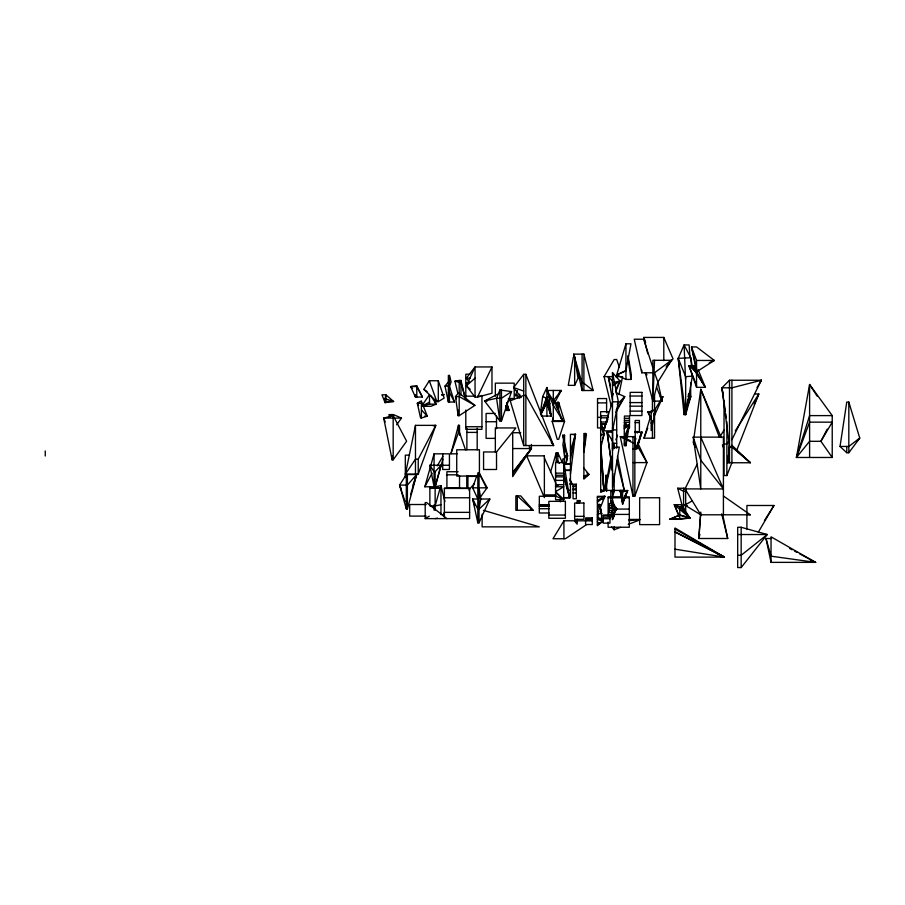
<?xml version="1.0" encoding="UTF-8"?>
<svg xmlns="http://www.w3.org/2000/svg" width="905" height="905" viewBox="0 0 905 905"><rect width="100%" height="100%" fill="white"/><g stroke="black" fill="none" stroke-linecap="round" stroke-linejoin="round"><path stroke-width="1.36" d="M684.271 410.406L684.09 414.626L685.662 414.626L690.685 396.865L690.685 382.962M685.538 379.489L684.09 344.941L689.124 344.941L689.949 356.966M652.788 367.419L643.602 339.217L634.224 339.217L641.792 372.792L654.541 372.769L657.901 382.034L662.109 401.119L652.856 401.119L654.541 360.292M700.685 513.271L698.818 538.498L727.711 538.498L722.801 515.035M625.943 370.88L616.69 374.93L625.943 370.484L630.989 343.798L625.943 343.798L616.69 374.93L625.943 379.433L630.989 379.433L631.373 374.93L628.07 355.982M700.775 512.117L698.818 538.498L699.904 534.47M729.498 445.328L727.812 462.76L750.415 462.76L731.919 445.328M729.498 446.731L727.812 462.76L729.498 447.002L721.93 387.815L729.498 380.247L761.354 380.247L731.919 439.694M583.895 448.054L585.58 433.506L583.895 433.506L583.895 479.107L588.94 474.435L583.895 468.077M570.444 474.209L575.49 434.31L570.444 434.31L570.444 497.614L564.55 497.614M579.313 503.237L579.675 500.578L577.164 500.522L577.164 503.293M540.398 413.268L542.683 396.537L546.892 387.532L548.996 396.537L551.1 416.062L541.394 416.062M687.823 399.241L685.662 414.626L678.207 358.323L684.09 344.941L690.798 357.758L692.133 365.756M688.219 396.447L688.615 393.652M693.603 439.932L693.207 442.669L695.73 447.409M693.988 437.194L700.775 389.263L721.251 437.59M840.032 446.448L846.763 402.092L848.822 402.092L859.75 438.099L848.822 452.738L846.763 452.738L840.032 446.448L848.822 446.448L859.75 438.099L856.764 440.814M625.943 445.724L629.314 424.943L624.269 424.943L624.269 445.724L625.943 445.724L625.943 436.448L624.269 436.448M579.223 503.338L579.675 500.578L577.164 502.218M579.223 503.293L579.675 500.578L579.053 503.293M472.67 487.795L477.829 499.017L472.67 499.017L477.829 509.164L479.039 509.164L480.781 499.017L479.039 487.863L472.67 487.795L476.969 475.329M692.133 373.494L692.359 376.107L685.662 414.626L685.662 376.684L678.207 358.323L690.798 357.758L691.465 365.62L705.38 387.34L696.556 387.34L688.988 365.869L695.289 365.869M563.713 441.595L562.865 435.192L564.55 435.192L562.865 444.604L564.55 455.849L567.537 455.849L566.044 463.779M832.227 457.478L820.914 441.301L809.602 441.301L796.423 457.478L809.602 384.501L832.227 415.61L832.227 457.478L796.423 457.478L809.602 415.61L832.227 415.61M617.448 456.199L624.269 490.397L604.925 490.397L605.92 484.922M606.418 482.195L611.169 456.199M566.044 463.722L567.537 455.849L562.865 435.192M618.941 394.569L622.583 376.616M618.375 401.809L612.493 401.809L603.239 430.871L612.493 430.871L618.375 401.809L612.493 372.736M570.444 458.948L575.49 434.31L572.967 434.751M405.372 474.141L415.474 425.361L435.78 425.361L418.234 474.141L405.372 474.141L415.474 459.163L418.234 459.163L435.78 425.361L433.088 425.735M612.561 449.095L612.561 443.314L616.69 443.314M385.044 398.709L385.903 394.818L381.967 394.818L385.044 402.612L393.596 401.492L385.903 394.818L385.903 402.612L385.044 398.709L393.596 401.492L387.487 401.492M574.223 439.694L575.49 434.31L570.444 450.792M604.925 490.397L611.622 461.799M600.716 422.352L604.076 434.31L600.716 447.998L604.076 490.702L600.716 492.377L600.637 411.685L608.284 411.685L608.284 417.839L600.637 417.839M457.206 453.835L450.894 453.835L458.462 425.282L459.525 425.282L459.525 435.215M556.168 406.435L557.254 402.34L558.668 402.34L564.55 421.459L558.668 439.355L557.254 439.355L552.208 421.459L553.283 417.363M652.856 401.119L657.901 382.034L671.363 360.292L652.856 360.292L652.856 401.119L645.288 372.769L646.973 374.828M407.386 508.904L416.639 474.548L406.322 474.548L399.591 485.091L406.322 508.904L407.386 508.904L407.386 474.548M434.072 453.835L424.83 486.777L435.135 486.777L441.029 465.26L429.875 465.26L434.072 486.777L434.072 453.835L449.434 453.835L449.434 469.491L442.703 469.491L442.703 453.835M629.314 424.943L625.943 437.194L624.269 437.194L629.314 424.943L624.269 428.744M429.875 486.777L429.875 505.918L435.135 505.918L440.181 487.942L435.135 486.777L442.907 459.106M550.5 472.252L556.281 452.749L557.819 452.749L562.401 462.738M410.599 494.639L416.639 474.548L407.386 485.091L399.591 485.091L405.067 501.551M612.493 448.914L614.167 443.314L614.167 448.597L612.832 447.771M635.197 431.606L639.405 431.606L639.405 420.463L635.197 420.463L635.197 448.869L636.882 448.869L641.928 432.149L635.197 432.149M654.541 394.761L654.541 438.178L644.021 438.178L650.424 416.854M651.634 412.861L652.426 410.191L654.541 410.191L662.946 396.741L660.152 396.741M640.039 435.939L641.928 432.149L636.882 447.862L635.197 447.862M611.644 516.099L614.393 515.081L612.493 519.674L612.493 488.994L614.167 491.472L612.493 496.653L610.807 496.653M651.181 423.257L652.019 420.746M653.704 415.723L655.378 410.689L651.181 410.689L651.181 430.588L655.378 410.689L653.58 414.524M501.449 420.972L511.54 391.582L499.911 389.976L496.551 398.257L499.911 420.972L501.449 420.972L501.449 389.976M601.553 441.64L600.716 444.095L604.076 490.702L600.716 490.702M602.402 439.197L604.076 434.31L600.716 423.235L601.757 426.063M612.493 396.028L613.33 393.607M412.94 485.171L416.639 474.548M540.93 413.461L546.892 396.605L551.1 416.062L546.892 402.827M450.894 453.835L458.462 432.545L458.462 425.282M615.853 439.898L617.538 435.192M624.495 436.629L620.264 436.629L632.968 496.11L634.835 496.11L646.973 462.602L637.731 442.805M636.882 447.432L639.405 440.509M622.583 504.289L627.629 490.533L620.23 490.533L622.583 504.289L622.583 490.533M644.021 438.178L647.754 428.042M636.882 448.869L636.882 445.724L641.928 432.149M687.393 405.745L690.685 396.865L690.017 393.189M796.423 457.478L809.602 422.16L832.227 422.16L820.914 441.301L827.204 429.14M546.394 399.648L540.998 413.54L545.308 403.381M724.023 400.938L724.023 475.532L726.873 475.532L732.021 462.376M736.659 450.543L758.831 393.98L754.657 393.98M603.239 430.871L607.866 419.366M597.357 514.956L598.861 511.235M599.879 508.757L604.925 496.347L597.357 496.347L597.357 525.715L603.239 520.929L597.357 517.185M615.853 391.356L620.061 381.107L612.493 372.555L612.493 430.871M517.479 390.44L515.273 395.496L519.685 396.729M623.138 500.782L627.629 490.533L622.583 491.947L620.23 490.533L622.583 502.897L627.629 490.533L622.583 500.375L620.23 490.533L621.169 492.976M612.493 519.334L614.393 515.081L612.493 518.158M654.541 415.361L662.946 396.741M474.65 505.42L472.67 499.017L477.829 522.83L479.039 522.83L489.809 499.017L480.781 499.017M754.182 404.23L758.831 393.98L735.233 430.927M574.641 385.36L578.012 378.267L574.641 357.249L573.318 357.249L568.272 385.36L574.641 385.36L574.641 357.249M475.046 397.114L475.046 366.944L466.358 385.824L475.046 397.114L477.501 397.114L491.981 366.944L475.046 366.944L466.358 378.154L469.514 382.227M723.412 496.008L750.324 514.798L700.775 514.798L685.006 488.915L697.133 464.276M613.194 503.576L616.69 508.644L612.493 516.959L611.644 516.959L611.644 510.522M615.649 389.659L620.061 381.107L612.493 382.634M546.269 404.026L540.636 414.852L546.892 401.413L551.1 416.062L549.833 410.768M424.83 486.777L432.092 473.202M553.283 390.451L553.283 420.938L562.865 420.938L553.283 405.191L561.326 390.451L546.892 390.451L553.283 400.734L561.326 390.451L559.313 392.408M612.493 516.099L616.69 508.644L614.597 507.796M615.886 412.307L624.733 396.639L616.169 392.838M758.356 532.095L773.967 505.488L746.908 505.488L746.908 529.052M437.273 465.883L442.964 456.244M611.237 406.017L604.076 376.616L614.167 359.523L616.69 359.523L619.416 367.407M757.044 387.521L761.354 380.247L731.919 387.815L721.93 387.815L725.312 411.028M759.917 382.623L761.354 380.247M592.3 520.839L563.928 520.782L553 538.747L565.387 538.747L586.451 524.685M720.369 436.097L724.023 430.124M612.493 518.192L614.393 515.081M764.442 520.601L773.967 505.488M423.845 389.399L429.309 380.745L438.292 380.745L444.174 398.053L438.292 401.605L436.877 401.605L423.845 389.399L427.103 391.56M616.09 410.146L624.733 396.639L617.199 404.388M729.147 440.452L726.873 444.027L724.023 444.027M488.372 501.246L489.809 499.017L479.039 509.164M613.895 512.864L616.69 508.644L609.122 507.445M422.284 405.135L429.513 394.659L429.513 404.15L422.827 405.938M479.842 497.897L487.116 487.795L479.039 472.829L477.829 472.829L477.829 522.83M396.65 424.807L401.492 418.087L393.426 414.592L389.274 414.592L389.614 417.363M393.177 459.808L406.628 441.233L393.177 415.655L383.709 418.076L392.114 459.808L393.177 459.808L393.177 415.655M442.443 515.443L444.649 512.434M512.705 473.654L531.405 448.552L531.405 444.457M521.178 397.533L513.61 387.589L523.701 374.331L525.862 374.331L553.622 445.554L523.701 445.554L510.25 400.847L523.701 395.428L525.862 395.428L553.622 445.554L551.236 442.183M512.705 473.157L531.405 448.552L529.199 446.787M602.402 499.651L604.925 496.347L597.357 497.23M666.318 366.808L671.363 360.292L654.541 372.769M512.705 472.376L531.405 448.552L528.735 448.371M741.161 567.571L767.236 534.527L741.161 527.276L737.677 527.276L737.677 567.571L741.161 567.571L741.161 527.276M609.122 508.429L616.69 508.644L612.493 513.927L611.644 513.927M496.528 451.957L483.564 451.957L483.564 469.491L496.528 469.491L496.528 451.957L515.873 427.952L495.34 427.952L495.34 451.957M666.318 367.113L673.049 358.878L663.795 337.429L643.783 337.429L647.765 353.821M448.371 402.035L448.371 375.439L449.434 375.439L451.12 381.978L449.434 386.084L454.48 402.035L448.371 402.035L445.011 386.084L448.371 381.978M468.835 490.035L474.243 483.734M435.135 510.149L435.135 471.72L441.029 465.26M507.694 401.809L510.725 398.924L508.203 398.924M475.046 378.154L466.358 385.824L470.215 389.24M542.683 396.537L546.892 398.392L548.996 396.537M507.694 401.594L510.725 398.924M434.977 402.714L437.036 400.926M669.259 362.057L671.363 360.292M597.357 502.218L604.925 496.347L597.357 500.522M389.603 416.696L392.51 414.592M564.55 457.953L567.537 455.849L565.048 449.31M558.623 484.627L555.58 486.754L563.713 486.754L555.58 491.641L563.713 499.707L563.713 462.591L555.58 462.591L555.58 499.707L563.713 499.707L555.58 492.512M597.357 524.877L603.239 520.929L600.886 519.708M511.54 391.582L501.449 398.257L496.551 398.257L484.571 400.994L499.911 420.972L499.911 389.976M583.895 477.75L588.94 474.435L586.926 472.987M459.208 415.655L474.887 405.395L459.208 393.268L458.156 393.268L455.475 396.582L458.156 415.655L459.208 415.655L459.186 380.451L460.973 380.451L465.227 398.2L460.973 382.77L454.932 381.231L457.873 393.46M577.164 519.153L577.164 524.153L574.675 521.212L577.164 519.594M612.493 385.881L620.061 381.107M612.753 448.032L616.69 447.149M446.912 518.622L426.628 502.58L425.203 502.58L425.203 518.622L429.309 516.144M612.493 500.375L614.167 505.567L612.493 506.551L611.644 506.551L611.644 500.657M700.775 514.798L684.802 505.103L692.28 500.838M598.533 523.509L603.239 520.929L597.357 519.153M497.546 394.241L484.571 400.994L487.263 400.994M422.635 405.7L429.513 402.159M517.038 398.336L519.685 397.125M709.249 362.747L714.339 360.45L696.556 346.932L691.51 346.932L696.556 371.819L705.38 387.34L698.106 369.659M616.69 508.644L612.493 510.522L609.122 510.522M681.454 504.719L681.454 506.958L689.859 518.011L679.768 519.334L669.677 519.334L679.768 514.979L689.859 518.011L681.454 504.719L674.338 504.719L679.282 516.812M677.596 506.019L674.338 504.719L689.859 518.011L669.677 519.334L679.768 515.081L689.859 518.011L679.768 506.958L674.338 504.719L679.225 516.223M564.55 457.104L567.537 455.849M429.513 395.847L430.859 395.847L436.21 404.15L430.859 406.3L422.827 406.3M611.644 526.925L614.167 529.753L620.581 527.298M628.274 524.346L639.801 519.923M421.402 417.986L427.284 416.176L421.402 401.232L420.576 401.232L417.318 403.302L420.576 417.986L421.402 417.986L421.402 401.232M583.895 475.962L588.94 474.435M612.493 491.947L614.167 491.472L612.493 490.533M477.501 397.114L491.981 393.234L491.981 366.944M600.716 435.192L604.076 434.31L600.716 426.606M517.479 395.033L515.273 395.496L517.479 395.496M435.135 486.777L440.961 485.612L444.887 501.483M435.135 505.918L440.961 504.741M435.135 518.622L437.466 518.158M459.186 380.451L454.932 381.231L459.186 381.231M669.677 519.334L673.467 518.837M612.493 447.862L619.28 447.025L612.493 487.931L612.493 432.149L607.097 432.149L612.493 471.222M628.975 520.68L639.745 519.572M429.875 487.942L440.181 487.942L429.875 488.451M441.561 394.897L444.231 394.659L441.55 394.659M685.662 376.684L692.359 376.107M440.181 487.942L429.875 488.157M479.039 487.863L487.116 487.795M583.895 354.127L573.691 354.127L582.096 390.519L593.148 390.519L583.895 354.127L583.895 390.519M691.51 365.631L696.556 368.471L691.51 346.932L696.556 360.45L714.339 360.45L696.556 371.819L691.51 365.631L695.289 365.631M469.853 374.206L465.804 374.206L465.804 398.935M604.076 376.616L612.911 376.616M615.57 376.616L621.181 376.616M466.358 378.154L470.08 378.154M459.186 382.001L460.973 382.001M465.804 383.041L468.496 383.041M416.73 385.756L410.632 386.559L415.452 397.057L422.42 397.046L416.73 385.756L416.809 397.057M445.011 386.084L448.371 386.084M448.371 392.397L449.434 392.397L454.48 402.035M465.804 396.164L475.216 396.164M477.908 396.164L481.946 396.164M630.152 396.028L641.928 396.028M688.173 396.865L690.685 396.865M508.814 398.472L514.198 398.472L514.198 383.143L495.34 383.143L495.34 396.209M630.152 402.589L641.928 402.589M597.538 402.883L606.599 402.883M421.402 403.302L417.318 403.302L418.619 405.621M429.513 404.15L436.21 404.15M630.152 406.175L641.928 406.175M630.152 411.119L641.928 411.119M651.181 411.673L647.81 411.673L651.181 419.637M495.227 413.449L486.098 413.449L486.098 438.371L495.227 438.371M600.637 415.78L608.284 415.78M424.603 416.176L427.284 416.176L421.538 410.089M597.538 417.352L601.418 417.352M393.177 418.076L383.709 418.076L385.191 421.911M394.772 418.087L401.492 418.087M624.45 418.325L629.495 418.325M624.45 420.429L629.495 420.429M552.208 421.459L564.55 421.459M486.098 421.73L496.528 421.73M600.637 422.024L607.006 422.024M625.457 425.701L624.45 422.33L629.495 422.352M635.197 422.601L639.405 422.601M600.637 423.8L605.739 423.8M600.637 424.355L605.739 424.355M465.804 426.73L481.946 426.73M605.309 427.941L597.538 427.941L597.538 398.562L606.599 398.562L606.599 412.725M612.561 429.943L616.69 429.943M610.807 431.391L612.493 431.391M635.197 432.33L637.301 432.33M458.462 432.545L459.525 432.545L465.498 449.853M466.878 432.398L477.184 432.398M520.714 432.726L512.705 432.726L512.705 476.618L531.405 448.552L512.705 448.552M600.716 434.31L604.076 434.31M627.323 436.629L634.835 436.629L635.989 439.095M719.385 437.149L700.775 389.263L700.775 488.915L693.207 437.138L723.412 437.138L723.412 514.798M634.835 442.873L632.968 442.873L627.199 440.034M624.269 443.982L625.943 443.982M635.197 445.724L636.882 445.724M729.498 447.002L731.919 447.002L750.415 462.76L731.919 446.731M632.968 448.62L634.835 448.62M632.968 449.14L634.835 449.14M409.298 455.147L405.327 455.147L405.327 477.535M556.281 456.256L557.819 456.256M564.55 458.948L562.865 458.948L562.865 462.681M556.281 460.984L557.819 460.984L559.256 463.281M632.968 462.602L646.973 462.602L637.527 446.267M564.55 463.665L570.444 463.665M564.55 463.926L570.444 463.926M564.55 464.276L570.444 464.276M442.703 465.26L449.434 465.26M564.55 470.148L570.444 470.148M564.55 470.464L570.444 470.464M435.135 471.72L434.072 471.72L429.875 465.26M458.122 471.72L446.912 471.72L446.912 487.942L459.525 487.942L459.525 475.826M555.58 473.157L563.713 473.157L569.652 497.829L563.713 497.829M446.912 474.831L458.122 474.831M555.58 475.261L563.713 475.261M478.089 476.064L456.731 476.064L456.731 449.774L479.424 449.774L479.424 476.064M466.765 476.381L477.75 476.381M555.58 476.856L563.713 476.856L569.652 497.829L563.713 462.591M605.762 477.738L606.599 477.738M605.762 479.254L606.599 479.254M605.762 479.537L606.599 479.639M555.58 480.374L563.713 480.374M605.762 483.847L606.599 483.847M569.517 483.96L572.118 483.96L569.833 478.971M555.58 484.684L563.713 484.684M573.08 485.001L576.327 485.001M605.762 485.023L606.599 485.023M573.08 486.573L576.327 486.573M682.54 507.06L677.687 488.248L685.662 488.248M444.389 488.451L469.616 488.451M605.762 488.429L606.599 488.429M573.08 488.926L576.327 488.926M685.006 488.915L723.412 488.915L700.775 437.138M606.599 488.994L605.762 488.994L605.762 475.216L606.599 475.216L606.599 491.472M573.08 489.718L576.327 489.718M568.08 490.216L570.444 490.216M685.662 491.291L683.58 491.291L677.687 488.248M614.167 491.472L610.807 491.472L610.807 503.553M573.08 492.942L576.327 492.942M544.369 494.911L555.58 494.911M556.145 496.268L539.323 496.268L539.323 512.988L549.131 512.988M622.244 496.8L608.115 496.8L608.115 515.952M625.072 496.8L629.314 496.8L629.314 527.242L608.115 527.242L608.115 522.106M444.389 497.773L469.616 497.773M608.115 497.773L629.314 497.773M610.807 500.657L612.493 500.657M611.644 502.071L612.493 502.071M610.807 502.558L611.644 502.558M611.644 502.897L612.493 502.897L614.167 505.567L609.122 505.567M611.644 503.553L609.122 503.553L609.122 512.603L611.644 512.603M612.493 504.198L611.644 504.198L614.167 505.567M426.221 504.515L409.682 504.515L409.682 516.099L426.198 516.099M599.744 504.424L598.058 504.424L598.058 519.662L601.553 519.662L601.553 513.689L599.744 504.424L599.744 507.513L601.553 513.689L598.058 513.689M539.323 504.662L549.131 504.662M598.058 505.488L599.744 505.488L601.553 513.689L600.649 511.732M539.323 505.895L549.131 505.895M539.323 506.348L549.131 506.348M598.058 506.438L599.744 506.438L601.553 513.689M681.454 506.958L679.768 506.958L679.768 519.334M539.323 508.734L549.131 508.734M615.185 509.074L629.314 509.074M444.389 512.354L469.616 512.354M608.115 514.413L629.314 514.413M548.837 515.058L565.387 515.058M611.644 515.081L612.493 514.979M603.239 515.567L609.97 515.567M574.641 516.336L583.895 516.336M603.239 517.185L609.97 517.185M585.58 518.531L592.3 518.531M598.058 518.429L601.553 518.429M425.203 518.622L469.616 518.622L469.616 488.157L444.389 488.157L444.389 517.366M603.239 518.712L609.97 518.712M628.975 519.425L639.745 519.425M585.58 519.866L592.3 519.866M737.677 534.527L767.236 534.527L741.161 555.274L737.677 555.274M771.037 562.367L771.037 536.823L815.609 562.367L771.037 562.367L765.992 538.52L771.037 538.52M674.994 529.097L724.351 557.118L674.994 557.118L674.994 528L724.351 557.118L674.994 549.177M530.341 509.934L533.068 510.273L520.76 495.895L515.85 495.895L515.85 510.273L533.068 510.273L517.298 495.895L517.298 510.273M799.522 553.758L815.609 562.367L771.037 556.179L765.992 538.52M574.675 521.212L577.164 521.631M747.632 514.255L750.324 514.798M600.716 489.843L604.076 490.702L600.716 457.104M651.181 412.567L647.81 411.673L651.181 418.019M684.802 505.103L687.461 505.816M483.462 510.352L539.323 526.857L482.127 526.857L482.127 514.187M513.61 387.589L523.701 391.051M625.344 438.62L620.264 436.629L624.88 438.902M627.889 439.615L630.423 440.599M810.371 560.319L815.609 562.367M555.58 496.031L563.713 499.707M716.749 553.441L724.351 557.118L674.994 531.71M674.994 532.072L724.351 557.118M789.613 548.453L792.09 549.776M794.567 551.1L797.045 552.423M474.887 405.395L459.208 396.582L455.475 396.582L456.55 398.822M505.68 408.031L509.04 410.463L506.8 402.872M593.148 390.519L583.895 383.29L582.096 383.29L573.691 354.127L575.082 357.961M696.556 385.564L688.988 365.869L696.556 372.43L705.38 387.34M412.556 388.471L410.632 386.559L416.798 386.548L422.42 397.046M612.493 399.784L608.284 376.616L612.493 381.107M597.357 521.631L599.031 523.746M723.412 488.915L700.775 460.215L693.207 437.138M546.892 399.569L549.776 403.788L546.892 398.392M817.147 396.141L809.602 384.501L809.602 457.478M560.659 417.51L562.865 420.938L554.346 400.791M569.98 480.51L572.118 483.96M612.493 441.108L607.097 432.149L612.493 470.464M688.988 365.869L690.244 368.143M486.37 487.806L479.039 472.829L479.039 522.83M544.369 457.953L555.964 483.44M547.955 392.906L553.283 405.191M612.561 443.314L614.167 447.149M399.591 485.091L401.153 488.791M656.555 387.125L662.109 401.119M722.405 444.909L723.412 447.5M643.783 337.429L645.661 342.486M429.309 380.745L436.877 401.605M568.736 495.261L569.652 497.829M506.517 403.076L509.04 410.463L505.68 410.463L505.68 405.474M624.45 422.352L625.706 426.3M616.61 460.441L624.269 490.397M547.208 400.847L551.1 416.062M721.704 513.848L727.711 538.498M608.284 376.616L610.389 385.779M620.23 490.533L622.063 499.503M721.93 387.815L723.446 396.028M389.274 414.592L389.704 417.273M725.72 413.755L726.308 417.85M627.697 356.129L630.989 379.433M615.796 388.392L616.52 393.63M564.211 445.441L564.55 447.998M600.716 464.74L601.429 470.204M603.194 483.87L604.076 490.702M678.207 358.323L684.09 414.626L684.09 410.406M415.418 395.44L415.452 397.057L415.452 394.761M848.822 402.092L848.822 452.738M846.763 446.448L846.763 452.738M731.919 380.247L731.919 462.76M729.498 380.247L729.498 462.76M726.873 421.787L726.873 475.532M696.556 360.45L696.556 387.34M685.662 489.254L685.662 511.087M683.58 488.248L683.58 508.452M663.795 337.429L663.795 360.643M652.426 398.076L652.426 411.379M652.426 421.391L652.426 438.178M641.792 370.156L641.792 372.792M637.301 431.606L637.301 433.054M634.835 436.629L634.835 496.11M632.968 436.629L632.968 496.11M629.495 427.941L629.495 416.051L624.45 416.051L624.45 427.941M626.136 422.352L626.136 426.3M625.943 343.798L625.943 379.433M625.943 424.943L625.943 427.477M616.69 409.23L616.69 448.201M614.167 382.634L614.167 385.27M614.167 473.473L614.167 490.397M614.167 526.676L614.167 529.753M612.561 427.183L612.561 450.735M582.096 354.127L582.096 390.519M564.55 435.192L564.55 471.381M563.928 520.782L563.928 538.747M560.342 499.051L560.342 501.868M558.668 402.34L558.668 411.696M557.819 452.749L557.819 460.984M557.254 402.34L557.254 409.026M556.281 452.749L556.281 462.251M546.892 387.532L546.892 416.062M525.862 374.331L525.862 445.554M523.701 374.331L523.701 445.554M519.685 394.207L519.685 398.336M496.528 416.119L496.528 428.665M481.946 395.406L481.946 429.332L465.804 429.332L465.804 410.056M477.184 428.201L477.184 449.819M467.942 476.381L467.942 488.417M466.878 428.201L466.878 449.819M466.765 475.611L466.765 488.417M460.973 380.451L460.973 395.394M458.156 410.056L458.156 415.655M449.434 375.439L449.434 402.035M440.961 485.612L440.961 514.628M438.292 380.745L438.292 401.605M434.072 504.99L434.072 510.149M418.234 459.163L418.234 474.141M415.474 425.361L415.474 474.141M406.322 474.548L406.322 508.904M393.426 414.592L393.426 418.087M392.114 455.803L392.114 459.808M385.044 400.01L385.044 402.612M45.25 450.962L45.25 456.007M585.58 433.506L583.895 452.342L586.417 434.377L585.58 433.506M641.928 392.374L630.152 392.374L630.152 415.542L641.928 415.542L641.928 392.374M544.369 455.849L526.71 455.849L544.369 497.614L544.369 455.849M576.327 484.209L573.08 484.209L573.08 498.757L576.327 498.757L576.327 484.209M659.587 497.761L639.665 497.761L639.665 524.629L659.587 524.629L659.587 497.761M565.387 501.347L548.837 501.347L548.837 518.282L565.387 518.282L565.387 501.347M583.895 503.033L574.641 503.033L574.641 519.346L583.895 519.346L583.895 503.033M609.97 515.115L603.239 515.115L603.239 523.147L609.97 523.147L609.97 515.115M592.3 518.011L585.58 518.011L585.58 524.527L592.3 524.527L592.3 518.011M480.555 476.381L479.22 474.005L480.555 476.381"/></g></svg>
